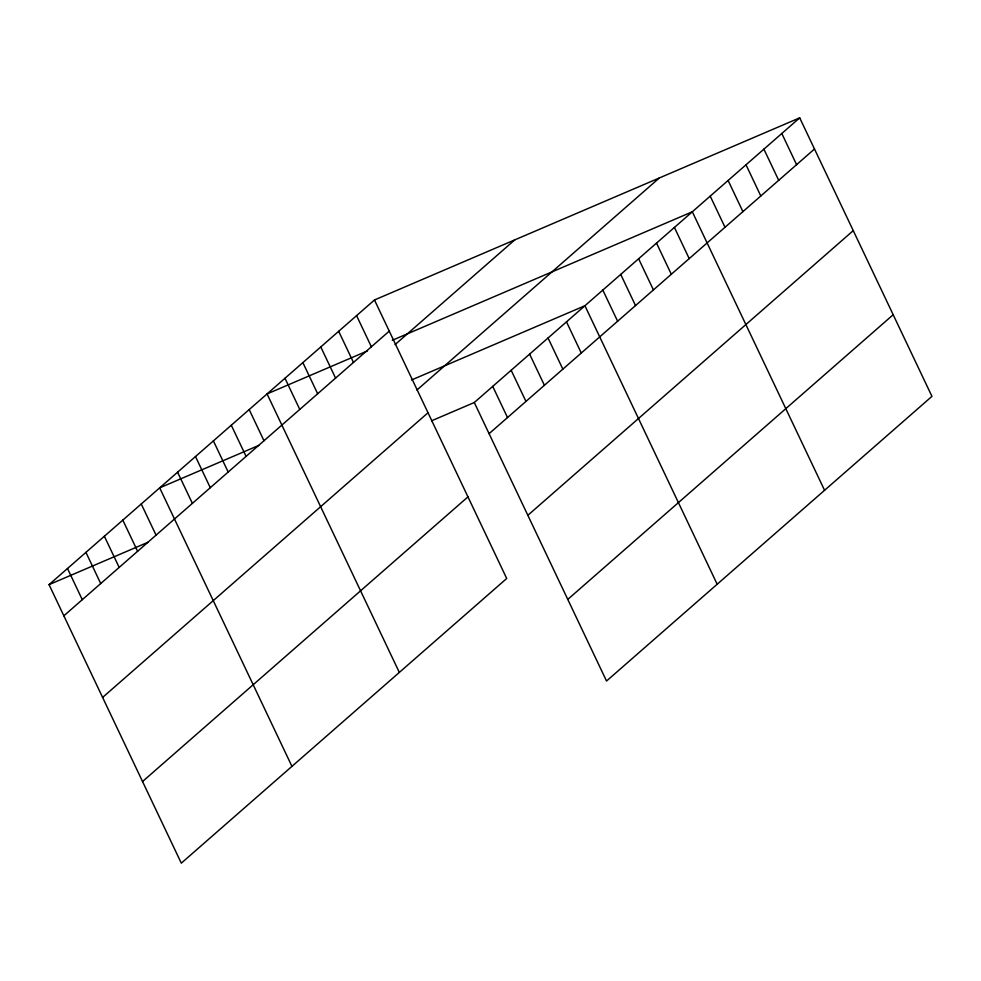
<?xml version="1.0" encoding="UTF-8"?>
<svg xmlns="http://www.w3.org/2000/svg" width="981" height="981" viewBox="0 0 981 981"><rect width="100%" height="100%" fill="white"/><g stroke="black" fill="none" stroke-linecap="round" stroke-linejoin="round"><path stroke-width="1.47" d="M374.472 299.978L506.711 578.483L181.301 863.157L49.05 584.639L374.472 299.978L799.699 117.843L931.95 396.361L606.528 681.022L474.289 402.517L799.699 117.843M63.851 615.81L389.261 331.137M395.098 344.576L514.792 239.867M416.937 390.021L659.379 177.941M102.6 697.43L428.023 412.756M489.078 433.676L814.5 149.002M142.539 781.526L467.962 496.864M527.839 515.307L853.262 230.633M567.778 599.403L893.188 314.729M367.507 350.904L267.077 393.921L399.328 672.426M392.277 340.297L692.316 211.786L824.567 490.292M258.751 445.435L159.695 487.851L291.946 766.369M411.554 379.978L584.921 305.729L717.172 584.235M49.05 584.639L148.106 542.223M431.64 420.775L474.289 402.517M781.808 133.502L796.597 164.661M763.905 149.161L778.706 180.32M746.014 164.808L760.802 195.979M728.11 180.467L742.911 211.626M710.207 196.126L725.008 227.285M674.413 227.445L689.214 258.604M656.522 243.104L671.311 274.263M638.619 258.751L653.42 289.922M620.728 274.41L635.516 305.569M602.825 290.069L617.625 321.228M566.491 321.854L581.279 353.025M548.048 337.991L562.849 369.15M529.605 354.116L544.406 385.288M511.162 370.254L525.963 401.413M492.72 386.379L507.52 417.55M356.569 315.624L371.37 346.796M338.678 331.284L353.467 362.443M320.775 346.943L335.576 378.102M302.871 362.602L317.672 393.761M284.981 378.261L299.769 409.42M249.186 409.567L263.975 440.739M231.283 425.227L246.084 456.386M213.392 440.886L228.181 472.045M195.489 456.545L210.29 487.704M177.586 472.204L192.386 503.363M141.252 503.989L156.053 535.148M122.809 520.114L137.61 551.285M104.366 536.251L119.167 567.41M85.936 552.377L100.724 583.548M67.493 568.514L82.281 599.673"/></g></svg>
